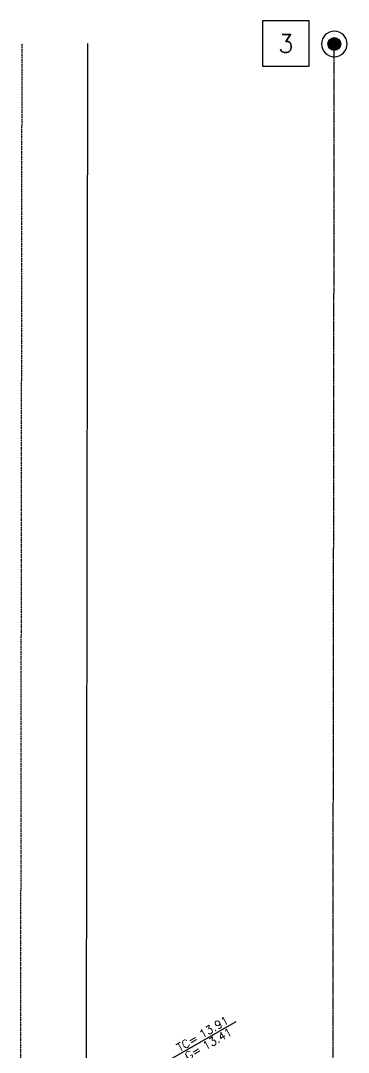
# Model space of a CAD drawing. Extents: x -13328 to 38686, y -10157 to 7853.
# Drawn here: x 38144 to 38622, y 3059 to 4567 of the extents above; entities that cross this region are included whole.
import ezdxf
from ezdxf.enums import TextEntityAlignment as Align

# ---------------------------------------------------------------- set-up
doc = ezdxf.new("R2010")
doc.units = 0
doc.header["$LTSCALE"] = 1.5
doc.header["$MEASUREMENT"] = 0
for name, pattern in [('CENTER2', [1.125, 0.75, -0.125, 0.125, -0.125]), ('DASHED', [0.75, 0.5, -0.25]), ('DASHED2', [0.375, 0.25, -0.125])]:
    doc.linetypes.add(name, pattern=pattern)
doc.layers.get('0').update_dxf_attribs({"color": 8})
for name, color, linetype in [('AS-CL', 3, 'CENTER2'), ('AS-ESMT', 4, 'DASHED2'), ('AS-MON', 7, 'Continuous'), ('AS-NOTES', 4, 'Continuous'), ('AS-ROW', 5, 'DASHED'), ('LABEL-GRADES', 1, 'Continuous')]:
    doc.layers.add(name, color=color, linetype=linetype)
doc.styles.add('ROMANS', font='ROMANS.shx', dxfattribs={"width": 0.7, "oblique": 15})

# ---------------------------------------------------------------- blocks, each defined once
blk = doc.blocks.new('*X79')
for p, q in [((69.5, 22.75), (70, 22.75)), ((69.502, 22.781), (69.998, 22.781)), ((69.502, 22.719), (69.998, 22.719)), ((69.508, 22.812), (69.992, 22.812)), ((69.508, 22.688), (69.992, 22.688)), ((69.518, 22.844), (69.982, 22.844)), ((69.518, 22.656), (69.982, 22.656)), ((69.533, 22.875), (69.967, 22.875)), ((69.533, 22.625), (69.967, 22.625)), ((69.555, 22.906), (69.945, 22.906)), ((69.585, 22.938), (69.915, 22.938)), ((69.629, 22.969), (69.871, 22.969)), ((69.555, 22.594), (69.945, 22.594)), ((69.585, 22.562), (69.915, 22.562)), ((69.629, 22.531), (69.871, 22.531))]:
    blk.add_line(p, q)
blk = doc.blocks.new('A$C29F65EC7')
at = {"layer": 'AS-MON'}
for major_axis, start_param, end_param in [((-0.055, 0.055), 3.926991, 10.210176), ((0.0275, 0.0275), 5.497787, 11.780972)]:
    blk.add_ellipse((28.6867, 18.6509), major_axis=major_axis, ratio=1, start_param=start_param, end_param=end_param, dxfattribs=at)
at = {"layer": 'AS-MON', "xscale": 0.1555044480000518, "yscale": 0.1555044480000518, "zscale": 0.1900609885443662}
blk.add_blockref('*X79', (17.8403, 15.1132), dxfattribs=at)
blk = doc.blocks.new('found')
at = {"layer": 'AS-MON'}
blk.add_blockref('A$C29F65EC7', (-28.6867, -18.6509), dxfattribs=at)
blk = doc.blocks.new('MT.TCG-R')
blk.add_line((0, 0), (0.874, 0.504))
at = {"const_width": 0.02}
blk.add_lwpolyline([(-0.01, 0, 1), (0.01, 0, 1)], format="xyb", close=True, dxfattribs=at)
at = {"style": 'ROMANS'}
for s, p in [('TC=', (0.189, 0.132)), (' G=', (0.229, -0.006))]:
    blk.add_text(s, height=0.1, rotation=30, dxfattribs=at).set_placement(p)
for tag, p in [('TC', (0.462, 0.295)), ('G', (0.504, 0.153))]:
    blk.add_attdef(tag, p, '', height=0.1, rotation=30, dxfattribs=at)
blk = doc.blocks.new('SQUARE')
blk.add_lwpolyline([(-0.14, -0.14), (-0.14, 0.14), (0.14, 0.14), (0.14, -0.14)], close=True)
at = {"style": 'ROMANS'}
blk.add_attdef('?', text='', height=0.11, dxfattribs=at).set_placement((0, 0), align=Align.MIDDLE_CENTER)

msp = doc.modelspace()

# ---------------------------------------------------------------- linework, layer by layer
at = {"layer": 'AS-CL'}
msp.add_line((38597.5741, 1269.2204, -13342.582), (38601.8428, 4532.8786, -13342.582), dxfattribs=at)
at = {"layer": 'AS-ESMT'}
msp.add_line((38143.7088, 2901.5929, -13342.582), (38145.8432, 4533.475, -13342.582), dxfattribs=at)
at = {"layer": 'AS-ROW'}
msp.add_line((38239.7092, 2901.8009, -13342.582), (38241.8431, 4533.3494, -13342.582), dxfattribs=at)

# ---------------------------------------------------------------- block references
at = {"layer": 'AS-MON', "xscale": 239.9999999999999, "yscale": 239.9999999999999, "zscale": 12, "rotation": 359.9574401591557}
msp.add_blockref('found', (38601.8428, 4532.8786, -13342.582), dxfattribs=at)
at = {"layer": 'AS-NOTES', "ltscale": 0.4, "xscale": 240.0001072436571, "yscale": 240.0001072436571, "zscale": 240.0001072436571}
msp.add_blockref('SQUARE', (38531.1089, 4533.354, -13342.582), dxfattribs=at).add_auto_attribs({'?': '3'})
at = {"layer": 'LABEL-GRADES', "xscale": 120, "yscale": 120, "zscale": 120}
msp.add_blockref('MT.TCG-R', (38353.3615, 3043.8231, 1224.3716), dxfattribs=at).add_auto_attribs({'TC': '13.91', 'G': '13.41'})

doc.saveas('drawing.dxf')
